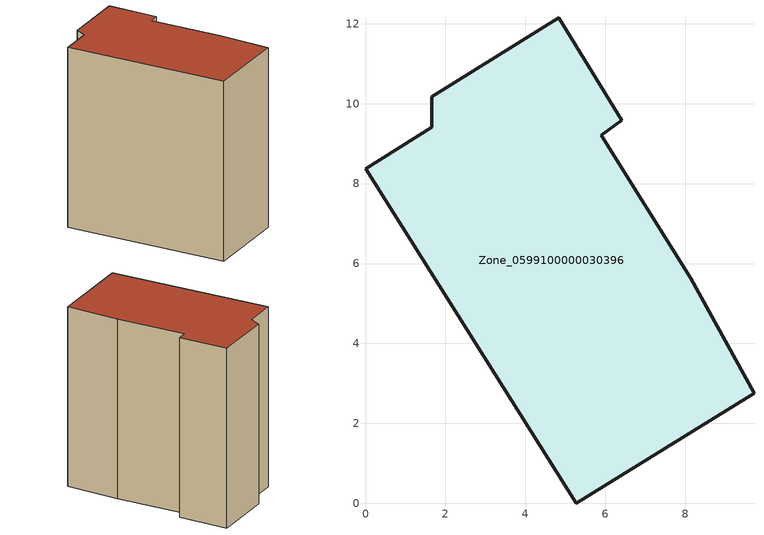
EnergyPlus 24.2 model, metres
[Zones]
Zone_0599100000030396
 floor ground (C_G): 1.66,9.41 1.65,10.17 4.84,12.15 6.41,9.58 5.9,9.21 8.14,5.63 9.72,2.75 5.27,0 0,8.38 z0
 wall outside (C_F): 6.41,9.58 4.84,12.15 1.65,10.17 1.66,9.41 0,8.38 5.27,0 9.72,2.75 8.14,5.63 5.9,9.21 6.41,9.58 z0:11.02
 roof outside (C_R): 8.14,5.63 5.9,9.21 6.41,9.58 4.84,12.15 1.65,10.17 1.66,9.41 0,8.38 5.27,0 9.72,2.75 z11.02
[BUILDING]
Pand.0599100000030396: North Axis=0; Terrain=City; Loads Convergence Tolerance Value=0.04; Temperature Convergence Tolerance Value=0.4; Solar Distribution=FullExterior; Maximum Number of Warmup Days=25; Minimum Number of Warmup Days=1
[Site:Location]
Rotterdam.The.Hague.AP_ZH_NLD Design_Conditions: Latitude=51.96; Longitude=4.45; Time Zone=1; Elevation=-4.5
[SITE:GROUNDTEMPERATURE:BUILDINGSURFACE]
18, 18, 18, 18, 18, 18, 18, 18, 18, 18, 18, 18
[MATERIAL] Thermal Absorptance=0.9; Solar Absorptance=0.7; Visible Absorptance=0.7
Name | Roughness | Thickness | Conductivity | Density | Specific Heat
G.TC.1946 | MediumSmooth | 0.15 | 1 | 540 | 1210
F.TC.1946 | Rough | 0.3 | 0.857143 | 1920 | 840
R.TC.1946 | MediumRough | 0.2 | 0.909091 | 1500 | 1000
[CONSTRUCTION]
C_G: G.TC.1946
C_F: F.TC.1946
C_R: R.TC.1946
[ZONE]
Zone_0599100000030396: Type=1; Multiplier=1; Ceiling Height=Autocalculate; Volume=Autocalculate; Floor Area=autocalculate; Part of Total Floor Area=Yes
[ZONEINFILTRATION:DESIGNFLOWRATE]
Infil_Zone_0599100000030396: Zone or ZoneList or Space or SpaceList=Zone_0599100000030396; Schedule=AlwaysOn; Design Flow Rate Calculation Method=Flow/Area; Flow Rate per Floor Area=0.003; Constant Term Coefficient=1; Temperature Term Coefficient=0; Velocity Term Coefficient=0; Velocity Squared Term Coefficient=0
[HVACTEMPLATE:ZONE:IDEALLOADSAIRSYSTEM]
Zone_0599100000030396: Maximum Heating Supply Air Temperature=50; Minimum Cooling Supply Air Temperature=13; Maximum Heating Supply Air Humidity Ratio=0.0156; Minimum Cooling Supply Air Humidity Ratio=0.0077; Heating Limit=NoLimit; Cooling Limit=NoLimit; Dehumidification Control Type=ConstantSensibleHeatRatio; Cooling Sensible Heat Ratio=0.7; Dehumidification Setpoint=60; Humidification Control Type=None; Humidification Setpoint=30; Outdoor Air Method=None; Outdoor Air Flow Rate per Person=0.00944; Outdoor Air Flow Rate per Zone Floor Area=0; Outdoor Air Flow Rate per Zone=0; Demand Controlled Ventilation Type=None; Outdoor Air Economizer Type=NoEconomizer; Heat Recovery Type=None; Sensible Heat Recovery Effectiveness=0.7; Latent Heat Recovery Effectiveness=0.65
[ZONECONTROL:THERMOSTAT]
ThermostatControl_Zone_0599100000030396: Zone or ZoneList=Zone_0599100000030396; Control Type Schedule=DualSetpointControlType; Control 1=Thermostat_Zone_0599100000030396; Temperature Difference Between Cutout And Setpoint=0
[THERMOSTATSETPOINT:DUALSETPOINT]
Thermostat_Zone_0599100000030396: Heating Setpoint Temperature Schedule=HeatingSetpoint_Zone_0599100000030396; Cooling Setpoint Temperature Schedule=CoolingSetpoint_Zone_0599100000030396
[SCHEDULE:COMPACT]
HeatingSetpoint_Zone_0599100000030396: Through: 12/31, For: AllDays, Until: 24:00, 21
CoolingSetpoint_Zone_0599100000030396: Through: 12/31, For: AllDays, Until: 24:00, 24
DualSetpointControlType: Through: 12/31, For: AllDays, Until: 24:00, 4
AlwaysOn: Through: 12/31, For: AllDays, Until: 24:00, 1
